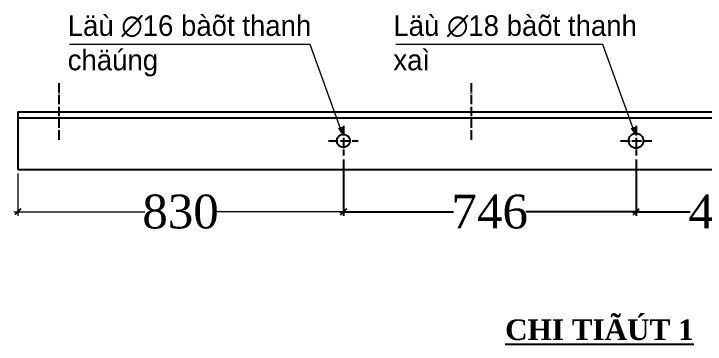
# Model space of a CAD drawing. Header units: inches. Extents: x -246336 to 136055, y -106871 to 69513.
# Drawn here: x -164992 to -163231, y -44692 to -43851 of the extents above; entities that cross this region are included whole.
import ezdxf

# ---------------------------------------------------------------- set-up
doc = ezdxf.new("R2010")
doc.units = ezdxf.units.IN
doc.header["$MEASUREMENT"] = 0
doc.linetypes.add('ACAD_ISO04W100', pattern=[30, 24, -3, 0, -3])
doc.layers.add('DTam', color=1, linetype='ACAD_ISO04W100')
doc.styles.get("Standard").update_dxf_attribs({"font": 'VNTIME_0.TTF', "height": 86})
doc.styles.add('Th', font='Vswicoln.ttf', dxfattribs={"height": 25})
doc.dimstyles.get("Standard").update_dxf_attribs({"dimtxt": 0.18, "dimasz": 15, "dimexe": 10, "dimexo": 10, "dimgap": 0.09, "dimtad": 0, "dimtih": 1, "dimtoh": 1, "dimdec": 0, "dimzin": 0, "dimdsep": 32, "dimtxsty": 'Standard', "dimblk": 'OBLIQUE', "dimcen": 15, "dimdle": 10, "dimclrd": 3, "dimclre": 3, "dimclrt": 3, "dimadec": 0, "dimazin": 0, "dimtfac": 1, "dimtdec": 0, "dimtofl": 0, "dimtmove": 0, "dimatfit": 3, "dimldrblk": 'OPEN30', "dimfxl": 1, "dimtolj": 1, "dimtzin": 0, "dimlwd": 0, "dimlwe": 0, "dimarcsym": 0})

# ---------------------------------------------------------------- blocks, each defined once
blk = doc.blocks.new('_OBLIQUE')
at = {"color": 0, "linetype": 'ByBlock'}
blk.add_line((-0.5, -0.5), (0.5, 0.5), dxfattribs=at)
blk = doc.blocks.new('*D268')
at = {"color": 3}
for p, q in [((-164152.8, -44221.8), (-164152.8, -44364.8)), ((-163407.3, -44221.8), (-163407.3, -44364.8)), ((-164162.8, -44354.8), (-163872.3, -44354.8)), ((-163397.3, -44354.8), (-163687.9, -44354.8))]:
    blk.add_line(p, q, dxfattribs=at)
at = {"layer": 'Defpoints', "color": 0}
for p in [(-164152.8, -44211.8), (-163407.3, -44211.8), (-163407.3, -44354.8)]:
    blk.add_point(p, dxfattribs=at)
at = {"color": 3, "xscale": 15, "yscale": 15, "zscale": 15, "rotation": 180}
blk.add_blockref('_OBLIQUE', (-164152.8, -44354.8), dxfattribs=at)
at = {"color": 3, "xscale": 15, "yscale": 15, "zscale": 15}
blk.add_blockref('_OBLIQUE', (-163407.3, -44354.8), dxfattribs=at)
at = {"color": 3, "insert": (-163780.1, -44354.8), "char_height": 86, "attachment_point": 5}
blk.add_mtext('\\A1;746', dxfattribs=at)
blk = doc.blocks.new('_Open30')
at = {"color": 0, "linetype": 'ByBlock', "lineweight": -2}
for p, q in [((-1, 0.27), (0, 0)), ((0, 0), (-1, -0.27)), ((0, 0), (-1, 0))]:
    blk.add_line(p, q, dxfattribs=at)
blk = doc.blocks.new('*D269')
at = {"color": 3, "lineweight": 0}
for p, q in [((-164152.8, -44221.8), (-164152.8, -44364.8)), ((-164982.3, -44257.5), (-164982.3, -44364.8)), ((-164992.3, -44354.8), (-164658.2, -44354.8)), ((-164142.8, -44354.8), (-164477, -44354.8))]:
    blk.add_line(p, q, dxfattribs=at)
at = {"layer": 'Defpoints', "color": 0}
for p in [(-164152.8, -44211.8), (-164982.3, -44247.5), (-164152.8, -44354.8)]:
    blk.add_point(p, dxfattribs=at)
at = {"color": 3, "lineweight": 0, "xscale": 15, "yscale": 15, "zscale": 15, "rotation": 180}
blk.add_blockref('_OBLIQUE', (-164982.3, -44354.8), dxfattribs=at)
at = {"color": 3, "lineweight": 0, "xscale": 15, "yscale": 15, "zscale": 15}
blk.add_blockref('_OBLIQUE', (-164152.8, -44354.8), dxfattribs=at)
at = {"color": 3, "insert": (-164567.6, -44354.8), "char_height": 86, "attachment_point": 5}
blk.add_mtext('\\A1;830', dxfattribs=at)
blk = doc.blocks.new('*D272')
at = {"color": 3}
for p, q in [((-163407.3, -44221.8), (-163407.3, -44364.8)), ((-162945.3, -44221.8), (-162945.3, -44364.8)), ((-163417.3, -44354.8), (-163269.5, -44354.8)), ((-162935.3, -44354.8), (-163083.2, -44354.8))]:
    blk.add_line(p, q, dxfattribs=at)
at = {"layer": 'Defpoints', "color": 0}
for p in [(-163407.3, -44211.8), (-162945.3, -44211.8), (-162945.3, -44354.8)]:
    blk.add_point(p, dxfattribs=at)
at = {"color": 3, "xscale": 15, "yscale": 15, "zscale": 15, "rotation": 180}
blk.add_blockref('_OBLIQUE', (-163407.3, -44354.8), dxfattribs=at)
at = {"color": 3, "xscale": 15, "yscale": 15, "zscale": 15}
blk.add_blockref('_OBLIQUE', (-162945.3, -44354.8), dxfattribs=at)
at = {"color": 3, "insert": (-163176.3, -44354.8), "char_height": 86, "attachment_point": 5}
blk.add_mtext('\\A1;462', dxfattribs=at)

msp = doc.modelspace()

# ---------------------------------------------------------------- linework, layer by layer
for p, q in [((-164982.332, -44100.507), (-162420.332, -44100.507)), ((-164982.332, -44100.507), (-164982.332, -44247.507)), ((-164982.332, -44115.207), (-162420.332, -44115.207)), ((-164982.332, -44247.507), (-162420.332, -44247.507))]:
    msp.add_line(p, q)
for centre, radius in [((-164152.832, -44174.007), 16.8), ((-163407.332, -44174.007), 18.9)]:
    msp.add_circle(centre, radius)
at = {"layer": 'DTam'}
for p, q in [((-164877.332, -44027.007), (-164877.332, -44174.007)), ((-163827.332, -44027.007), (-163827.332, -44174.007)), ((-164152.832, -44136.207), (-164152.832, -44211.807)), ((-163407.332, -44136.207), (-163407.332, -44211.807)), ((-164190.632, -44174.007), (-164115.032, -44174.007)), ((-163447.232, -44174.007), (-163367.432, -44174.007))]:
    msp.add_line(p, q, dxfattribs=at)

# ---------------------------------------------------------------- texts
at = {"char_height": 52.5, "attachment_point": 1, "style": 'Th'}
for s, insert, width in [('Läù {\\fSymbol|b0|i0|c2|p18;Æ}16 bàõt thanh chäúng', (-164855.085, -43854.515), 679.59783), ('Läù {\\fSymbol|b0|i0|c2|p18;Æ}18 bàõt thanh xaì', (-164025.557, -43854.515), 679.5978), ('{\\fVNtimes new roman|b1|i0|c0|p34;\\LCHI TIÃÚT 1}', (-163740.789, -44628.835), 1383.93318)]:
    msp.add_mtext(s, dxfattribs=dict(at, insert=insert, width=width))

# ---------------------------------------------------------------- dimensions: what is measured, and where the dimension line sits
dim = msp.add_linear_dim(base=(-164152.831813778, -44354.824447889), p1=(-164982.331813778, -44247.506949207), p2=(-164152.831813778, -44211.806949207), dimstyle='Standard')
dim.commit()
dim.dimension.update_dxf_attribs({"geometry": '*D269', "text_midpoint": (-164567.581813778, -44354.824447889)})
for base, p1, p2, picture, middle in [((-163407.331813778, -44354.824447889), (-164152.831813778, -44211.806949207), (-163407.331813778, -44211.806949207), '*D268', (-163780.081813778, -44354.824447889)), ((-162945.332, -44354.824), (-163407.332, -44211.807), (-162945.332, -44211.807), '*D272', (-163176.332, -44354.824))]:
    dim = msp.add_linear_dim(base=base, p1=p1, p2=p2, dimstyle='Standard', override={"dimtmove": 1})
    dim.commit()
    dim.dimension.update_dxf_attribs({"geometry": picture, "text_midpoint": middle})

# ---------------------------------------------------------------- leaders
for points in [[(-164155.507, -44154.609), (-164237.134, -43928.552), (-164850.189, -43928.552)], [(-163410.007, -44154.609), (-163491.634, -43928.552), (-164019.007, -43928.552)]]:
    msp.add_leader(points, dimstyle='Standard', override={"dimgap": 5, "dimtad": 0})

doc.saveas('drawing.dxf')
